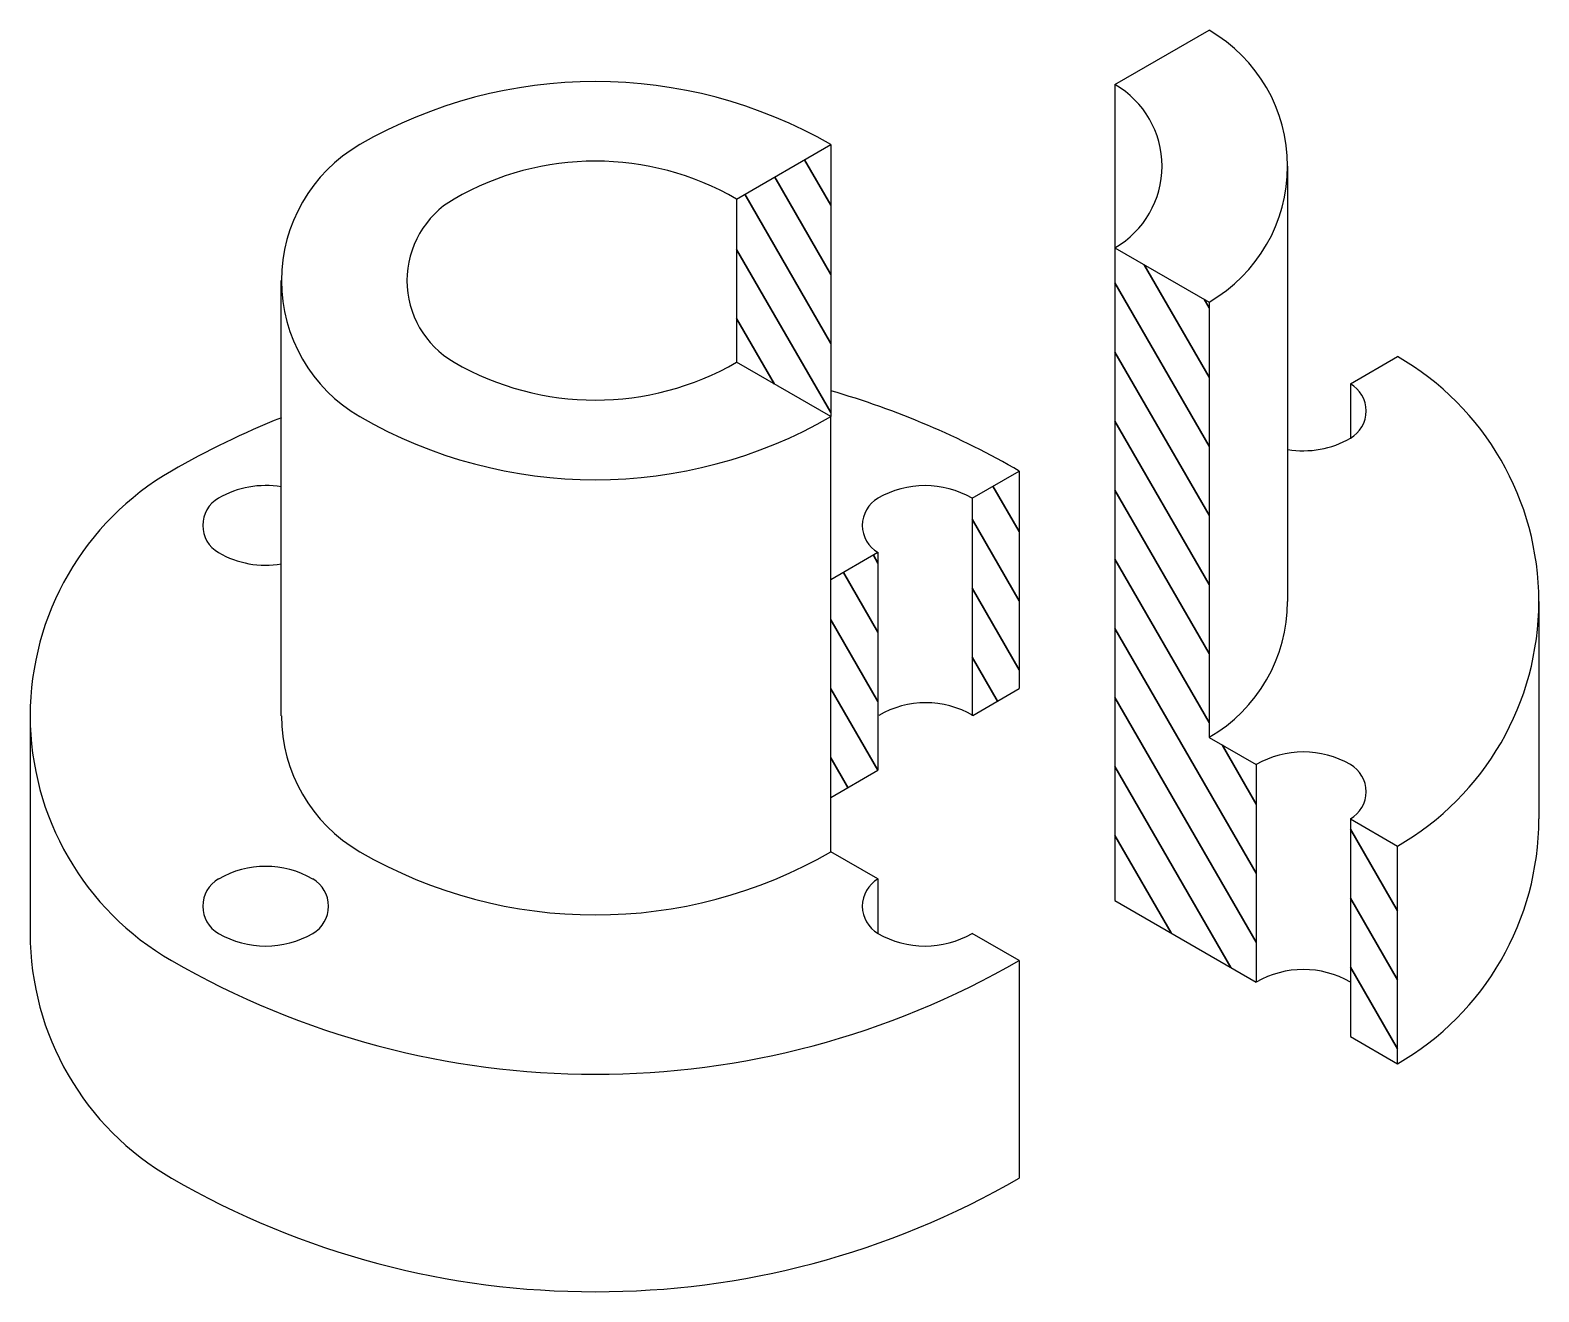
# Model space of a CAD drawing. Header units: millimetres. Extents: x 2502 to 2641, y 2087 to 2203.
import ezdxf

# ---------------------------------------------------------------- set-up
doc = ezdxf.new("R2010")
doc.units = ezdxf.units.MM
doc.linetypes.add('LÍNEAS_OCULTAS2', pattern=[4.7625, 3.175, -1.5875])
doc.layers.add('No Visibles', color=210, linetype='LÍNEAS_OCULTAS2', lineweight=30)

msp = doc.modelspace()

# ---------------------------------------------------------------- hatches: boundary and pattern name
at = {"layer": 'No Visibles'}
h = msp.add_hatch(dxfattribs=at)
h.set_pattern_fill('ANSI31', angle=75)
h.paths.add_polyline_path([(2592.99, 2162.84), (2588.66, 2160.34), (2588.66, 2140.34), (2592.99, 2142.84)])
h.paths.add_polyline_path([(2580, 2155.34), (2575.67, 2152.84), (2575.67, 2132.84), (2580, 2135.34)])
h.paths.add_polyline_path([(2575.67, 2192.84), (2567.01, 2187.84), (2567.01, 2172.84), (2575.67, 2167.84)])
h = msp.add_hatch(dxfattribs=at)
h.set_pattern_fill('ANSI31', angle=75)
h.paths.add_polyline_path([(2610.45, 2138.36), (2610.45, 2178.36), (2601.79, 2183.36), (2601.79, 2143.36), (2601.79, 2123.36), (2614.78, 2115.86), (2614.78, 2135.86)])
h.paths.add_polyline_path([(2627.77, 2128.36), (2623.44, 2130.86), (2623.44, 2110.86), (2627.77, 2108.36)])

# ---------------------------------------------------------------- linework, layer by layer
for p, q in [((2601.79, 2198.36), (2610.45, 2203.36)), ((2601.79, 2198.36), (2601.79, 2183.36)), ((2567.01, 2187.84), (2575.67, 2192.84)), ((2575.67, 2192.84), (2575.67, 2167.84)), ((2617.66, 2190.86), (2617.66, 2150.86)), ((2567.01, 2187.84), (2567.01, 2172.84)), ((2601.79, 2183.36), (2610.45, 2178.36)), ((2601.79, 2183.36), (2601.79, 2143.36)), ((2525.15, 2140.34), (2525.15, 2180.34)), ((2610.45, 2178.36), (2610.45, 2138.36)), ((2575.67, 2167.84), (2567.01, 2172.84)), ((2623.44, 2170.86), (2627.77, 2173.36)), ((2623.44, 2170.86), (2623.44, 2165.8)), ((2575.67, 2127.84), (2575.67, 2167.84)), ((2588.66, 2160.34), (2592.99, 2162.84)), ((2592.99, 2162.84), (2592.99, 2142.84)), ((2588.66, 2160.34), (2588.66, 2140.34)), ((2580, 2155.34), (2575.67, 2152.84)), ((2580, 2155.34), (2580, 2135.34)), ((2640.76, 2150.86), (2640.76, 2130.86)), ((2601.79, 2143.36), (2601.79, 2123.36)), ((2588.73, 2140.38), (2592.99, 2142.84)), ((2502.06, 2140.34), (2502.06, 2120.34)), ((2610.45, 2138.36), (2614.78, 2135.86)), ((2575.67, 2132.84), (2580, 2135.34)), ((2614.78, 2135.86), (2614.78, 2115.86)), ((2623.44, 2130.86), (2627.77, 2128.36)), ((2623.44, 2130.86), (2623.44, 2110.86)), ((2580, 2125.34), (2575.67, 2127.84)), ((2627.77, 2108.36), (2627.77, 2128.36)), ((2580, 2125.34), (2580, 2120.34)), ((2601.79, 2123.36), (2614.78, 2115.86)), ((2592.99, 2117.84), (2588.66, 2120.34)), ((2592.99, 2117.84), (2592.99, 2097.84)), ((2623.44, 2110.86), (2627.77, 2108.36))]:
    msp.add_line(p, q)
for centre, radius, start, end in [((2603.23, 2190.86), 14.43, 300, 60), ((2554.02, 2155.34), 43.3, 60, 120), ((2597.46, 2190.86), 8.66, 300, 60), ((2539.59, 2180.34), 14.43, 120, 240), ((2554.02, 2165.34), 25.98, 60, 120), ((2545.36, 2180.34), 8.66, 120, 240), ((2554.02, 2195.34), 25.98, 240, 300), ((2614.78, 2150.86), 25.98, 300, 60), ((2621.99, 2168.36), 2.89, 300, 60), ((2554.02, 2095.34), 77.94, 60, 73.8724), ((2554.02, 2205.34), 43.3, 240, 300), ((2554.02, 2095.34), 77.94, 111.7385, 120), ((2619.11, 2173.36), 8.66, 260.4059, 300), ((2528.04, 2140.34), 25.98, 120, 240), ((2523.71, 2152.84), 8.66, 80.4059, 120), ((2584.33, 2152.84), 8.66, 60, 120), ((2520.82, 2157.84), 2.89, 120, 240), ((2581.45, 2157.84), 2.89, 120, 240), ((2523.71, 2162.84), 8.66, 240, 279.5941), ((2603.23, 2150.86), 14.43, 300, 0), ((2584.4, 2132.88), 8.66, 60, 120), ((2539.59, 2140.34), 14.43, 180, 240), ((2619.11, 2128.36), 8.66, 60, 120), ((2621.99, 2133.36), 2.89, 300, 60), ((2614.78, 2130.86), 25.98, 300, 0), ((2554.02, 2165.34), 43.3, 240, 300), ((2523.71, 2117.84), 8.66, 60, 120), ((2520.82, 2122.84), 2.89, 120, 240), ((2526.6, 2122.84), 2.89, 300, 60), ((2581.45, 2122.84), 2.89, 120, 240), ((2528.04, 2120.34), 25.98, 180, 240), ((2523.71, 2127.84), 8.66, 240, 300), ((2584.33, 2127.84), 8.66, 240, 300), ((2554.02, 2185.34), 77.94, 240, 300), ((2619.11, 2108.36), 8.66, 60, 120), ((2554.02, 2165.34), 77.94, 240, 300)]:
    msp.add_arc(centre, radius, start, end)

doc.saveas('drawing.dxf')
